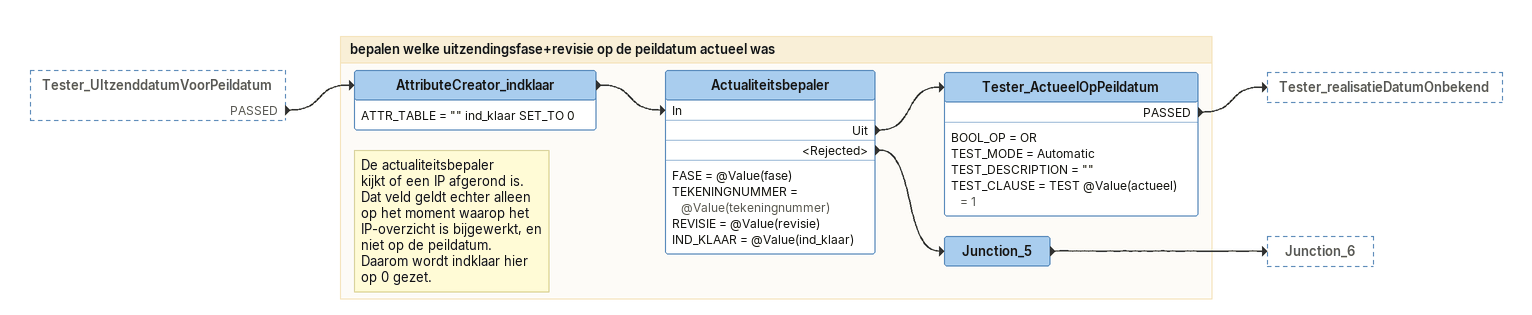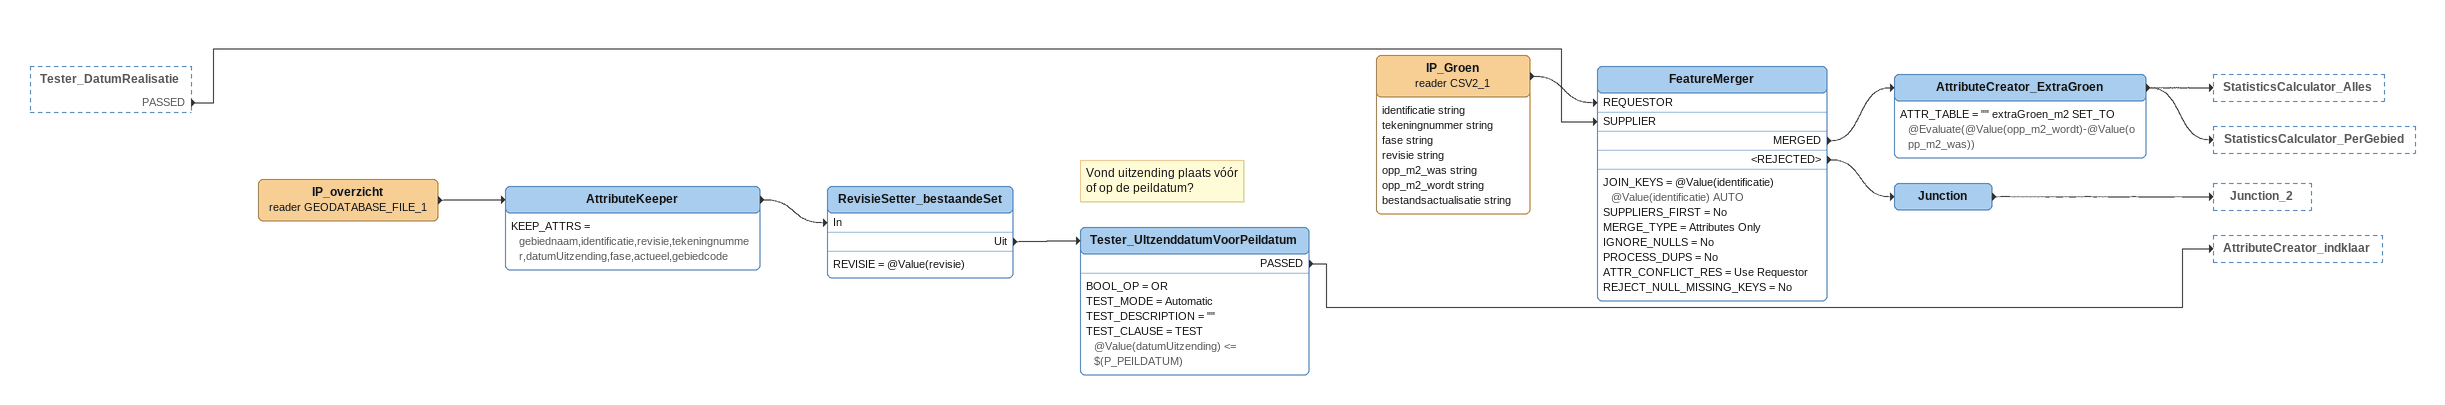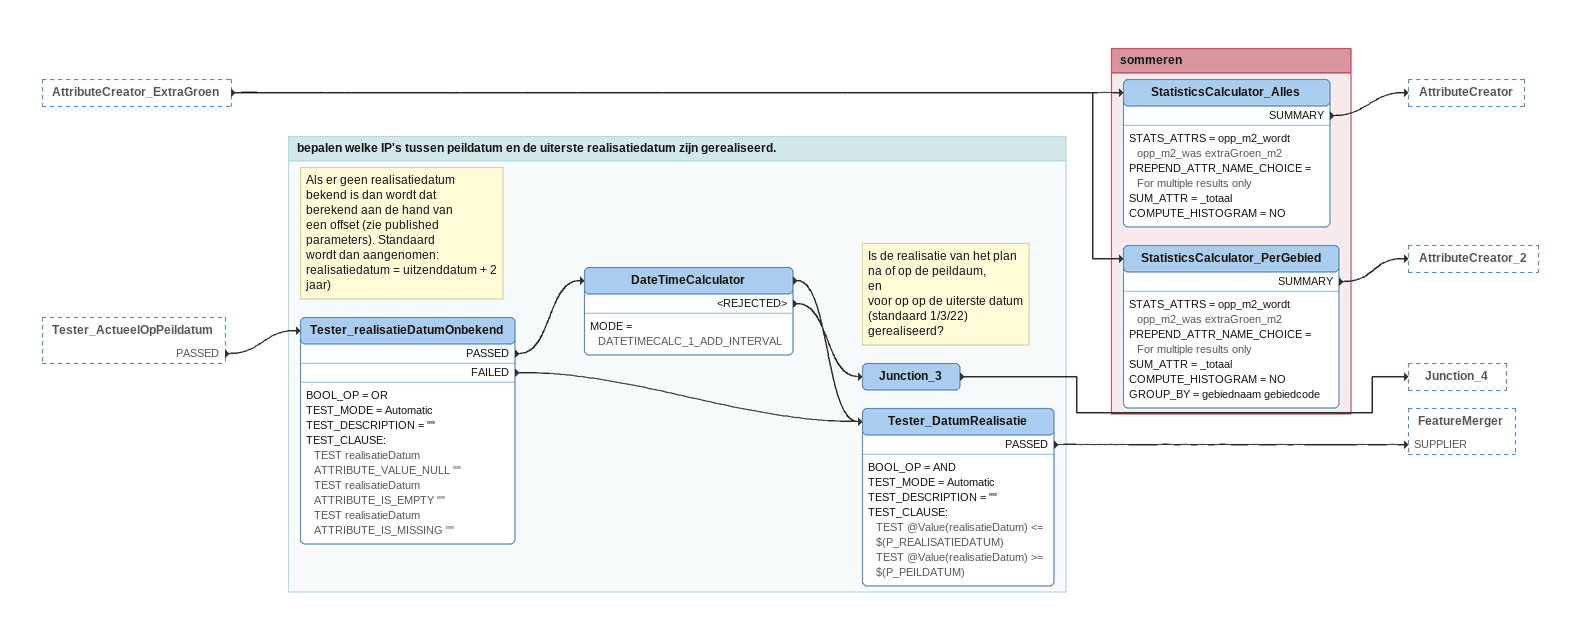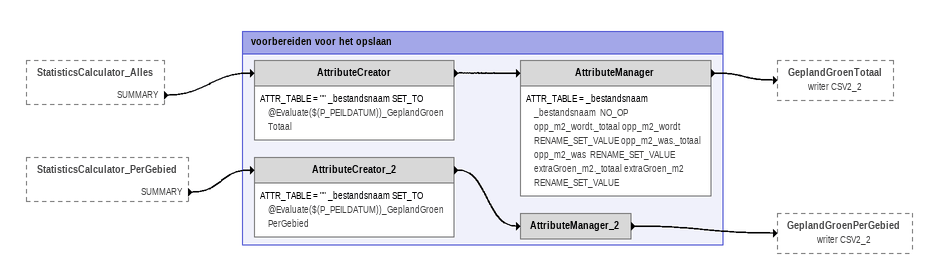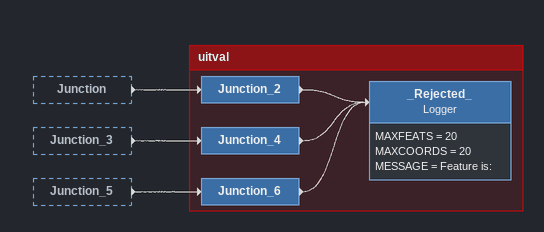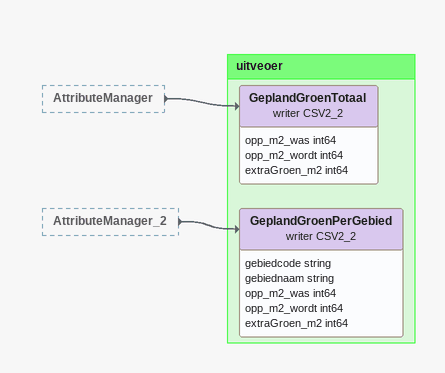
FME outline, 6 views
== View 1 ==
Tester_UItzenddatumVoorPeildatum [outside]
    PASSED -> AttributeCreator_indklaar

Bookmark: bepalen welke uitzendingsfase+revisie op de peildatum actueel was
Note: De actualiteitsbepaler / kijkt of een IP afgerond is. / Dat veld geldt echter alleen / op het moment waarop het / IP-overzicht is bijgewerkt, en / niet op de peildatum. / Daarom wordt indklaar hier / op 0 gezet.
AttributeCreator_indklaar
    ATTR_TABLE = "" ind_klaar SET_TO 0
    -> Actualiteitsbepaler [In]
Actualiteitsbepaler
    FASE = @Value(fase)
    TEKENINGNUMMER = @Value(tekeningnummer)
    REVISIE = @Value(revisie)
    IND_KLAAR = @Value(ind_klaar)
    Uit -> Tester_ActueelOpPeildatum
    <Rejected> -> Junction_5
Tester_ActueelOpPeildatum
    BOOL_OP = OR
    TEST_MODE = Automatic
    TEST_DESCRIPTION = ""
    TEST_CLAUSE = TEST @Value(actueel) = 1
    PASSED -> Tester_realisatieDatumOnbekend
Junction_5
    -> Junction_6

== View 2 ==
Tester_DatumRealisatie [outside]
    PASSED -> FeatureMerger [SUPPLIER]
IP_overzicht (reader GEODATABASE_FILE_1)
    -> AttributeKeeper
AttributeKeeper
    KEEP_ATTRS = gebiednaam,identificatie,revisie,tekeningnummer,datumUitzending,fase,actueel,gebiedcode
    -> RevisieSetter_bestaandeSet [In]
RevisieSetter_bestaandeSet
    REVISIE = @Value(revisie)
    Uit -> Tester_UItzenddatumVoorPeildatum
Note: Vond uitzending plaats vóór / of op de peildatum?
Tester_UItzenddatumVoorPeildatum
    BOOL_OP = OR
    TEST_MODE = Automatic
    TEST_DESCRIPTION = ""
    TEST_CLAUSE = TEST @Value(datumUitzending) <= $(P_PEILDATUM)
    PASSED -> AttributeCreator_indklaar
IP_Groen (reader CSV2_1)
    attributes: identificatie string, tekeningnummer string, fase string, revisie string, opp_m2_was string, opp_m2_wordt string, bestandsactualisatie string
    -> FeatureMerger [REQUESTOR]
FeatureMerger
    JOIN_KEYS = @Value(identificatie) @Value(identificatie) AUTO
    SUPPLIERS_FIRST = No
    MERGE_TYPE = Attributes Only
    IGNORE_NULLS = No
    PROCESS_DUPS = No
    ATTR_CONFLICT_RES = Use Requestor
    REJECT_NULL_MISSING_KEYS = No
    MERGED -> AttributeCreator_ExtraGroen
    <REJECTED> -> Junction
AttributeCreator_ExtraGroen
    ATTR_TABLE = "" extraGroen_m2 SET_TO @Evaluate(@Value(opp_m2_wordt)-@Value(opp_m2_was))
    -> StatisticsCalculator_Alles
    -> StatisticsCalculator_PerGebied
Junction
    -> Junction_2

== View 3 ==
AttributeCreator_ExtraGroen [outside]
    -> StatisticsCalculator_Alles
    -> StatisticsCalculator_PerGebied
Tester_ActueelOpPeildatum [outside]
    PASSED -> Tester_realisatieDatumOnbekend

Bookmark: bepalen welke IP's tussen peildatum en de uiterste realisatiedatum zijn gerealiseerd.
Tester_realisatieDatumOnbekend
    BOOL_OP = OR
    TEST_MODE = Automatic
    TEST_DESCRIPTION = ""
    TEST_CLAUSE:
      TEST realisatieDatum ATTRIBUTE_VALUE_NULL ""
      TEST realisatieDatum ATTRIBUTE_IS_EMPTY ""
      TEST realisatieDatum ATTRIBUTE_IS_MISSING ""
    PASSED -> DateTimeCalculator
    FAILED -> Tester_DatumRealisatie
Note: Als er geen realisatiedatum / bekend is dan wordt dat / berekend aan de hand van / een offset (zie published / parameters). Standaard / wordt dan aangenomen: / realisatiedatum = uitzenddatum + 2 jaar)
DateTimeCalculator
    MODE = DATETIMECALC_1_ADD_INTERVAL
    -> Tester_DatumRealisatie
    <REJECTED> -> Junction_3
Junction_3
    -> Junction_4
Note: Is de realisatie van het plan / na of op de peildaum, / en / voor op op de uiterste datum / (standaard 1/3/22) / gerealiseerd?
Tester_DatumRealisatie
    BOOL_OP = AND
    TEST_MODE = Automatic
    TEST_DESCRIPTION = ""
    TEST_CLAUSE:
      TEST @Value(realisatieDatum) <= $(P_REALISATIEDATUM)
      TEST @Value(realisatieDatum) >= $(P_PEILDATUM)
    PASSED -> FeatureMerger [SUPPLIER]

Bookmark: sommeren
StatisticsCalculator_Alles
    STATS_ATTRS = opp_m2_wordt opp_m2_was extraGroen_m2
    PREPEND_ATTR_NAME_CHOICE = For multiple results only
    SUM_ATTR = _totaal
    COMPUTE_HISTOGRAM = NO
    SUMMARY -> AttributeCreator
StatisticsCalculator_PerGebied
    STATS_ATTRS = opp_m2_wordt opp_m2_was extraGroen_m2
    PREPEND_ATTR_NAME_CHOICE = For multiple results only
    SUM_ATTR = _totaal
    COMPUTE_HISTOGRAM = NO
    GROUP_BY = gebiednaam gebiedcode
    SUMMARY -> AttributeCreator_2

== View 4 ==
StatisticsCalculator_Alles [outside]
    SUMMARY -> AttributeCreator
StatisticsCalculator_PerGebied [outside]
    SUMMARY -> AttributeCreator_2

Bookmark: voorbereiden voor het opslaan
AttributeCreator
    ATTR_TABLE = "" _bestandsnaam SET_TO @Evaluate($(P_PEILDATUM))_GeplandGroenTotaal
    -> AttributeManager
AttributeManager
    ATTR_TABLE = _bestandsnaam _bestandsnaam  NO_OP opp_m2_wordt._totaal opp_m2_wordt  RENAME_SET_VALUE opp_m2_was._totaal opp_m2_was  RENAME_SET_VALUE extraGroen_m2._totaal extraGroen_m2  RENAME_SET_VALUE
    -> GeplandGroenTotaal (writer CSV2_2)
AttributeCreator_2
    ATTR_TABLE = "" _bestandsnaam SET_TO @Evaluate($(P_PEILDATUM))_GeplandGroenPerGebied
    -> AttributeManager_2
AttributeManager_2
    -> GeplandGroenPerGebied (writer CSV2_2)

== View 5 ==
Junction [outside]
    -> Junction_2
Junction_3 [outside]
    -> Junction_4
Junction_5 [outside]
    -> Junction_6

Bookmark: uitval
Junction_4
    -> _Rejected_
Junction_6
    -> _Rejected_
Junction_2
    -> _Rejected_
_Rejected_: Logger
    MAXFEATS = 20
    MAXCOORDS = 20
    MESSAGE = Feature is:

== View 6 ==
AttributeManager [outside]
    -> GeplandGroenTotaal (writer CSV2_2)
AttributeManager_2 [outside]
    -> GeplandGroenPerGebied (writer CSV2_2)

Bookmark: uitveoer
GeplandGroenTotaal (writer CSV2_2)
    attributes: opp_m2_was int64, opp_m2_wordt int64, extraGroen_m2 int64
GeplandGroenPerGebied (writer CSV2_2)
    attributes: gebiedcode string, gebiednaam string, opp_m2_was int64, opp_m2_wordt int64, extraGroen_m2 int64
